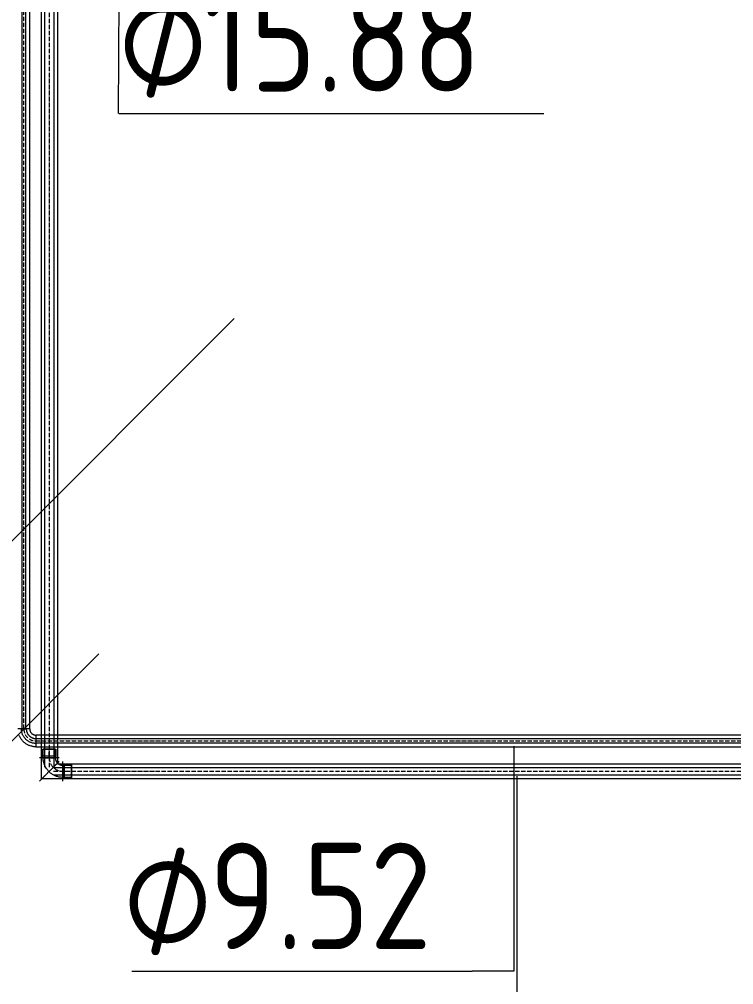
# Model space of a CAD drawing. Header units: millimetres. Extents: x -88595 to 880822, y -1054509 to -148035.
# Drawn here: x 184383 to 186064, y -246760 to -244491 of the extents above; entities that cross this region are included whole.
import ezdxf

# ---------------------------------------------------------------- set-up
doc = ezdxf.new("R2010")
doc.units = ezdxf.units.MM
doc.linetypes.add('$0$ADSK_Осевая', pattern=[14, 10, -2, 0, -2])
doc.linetypes.add('$1$ADSK_Осевая', pattern=[14, 10, -2, 0, -2])
for name, color, linetype, lineweight in [('Изоляция', 7, 'Continuous', 18), ('Марки', 7, 'Continuous', 20), ('Оборудование', 7, 'Continuous', 18), ('Трубопровод', 7, 'Continuous', 18), ('Трубопроводы', 7, 'Continuous', 18)]:
    doc.layers.add(name, color=color, linetype=linetype, lineweight=lineweight)
doc.styles.add('$0$GOST Common_10', font='GOST_Common.ttf', dxfattribs={"width": 0.9, "height": 250})
doc.styles.add('$1$GOST Common', font='GOST_Common.ttf', dxfattribs={"width": 0.9, "height": 250})

# ---------------------------------------------------------------- blocks, each defined once
blk = doc.blocks.new('$0$ADSK_МедьПайка_Отвод-гнутая труба - Отвод _гнутая труба_-V39-В_Координация_1 этаж ОВ3')
at = {"layer": 'Трубопроводы', "color": 190, "true_color": 0x8000ff}
for p, q in [((6.4, 31.8), (-6.3, 31.8)), ((6.4, 31.8), (-6.3, 31.8)), ((-31.7, 6.4), (-31.7, -6.3)), ((-31.7, 6.4), (-31.7, -6.3))]:
    blk.add_line(p, q, dxfattribs=at)
at = {"layer": 'Трубопроводы', "color": 190, "true_color": 0x8000ff, "flags": 128}
for points in [[(-31.7, -6.3), (-30.2, -6.3), (-28.7, -6.2), (-27.2, -6.1), (-25.7, -5.9), (-24.2, -5.6), (-22.7, -5.3), (-21.2, -4.9), (-19.8, -4.4), (-18.3, -3.9), (-16.9, -3.3), (-15.5, -2.7), (-14.2, -2), (-12.8, -1.3), (-11.5, -0.5), (-10.2, 0.3), (-9, 1.2), (-7.8, 2.1), (-6.6, 3.1), (-5.5, 4.1), (-4.4, 5.2), (-3.4, 6.3), (-2.4, 7.5), (-1.4, 8.7), (-0.5, 9.9), (0.3, 11.2), (1.1, 12.5), (1.9, 13.8), (2.5, 15.2), (3.2, 16.5), (3.8, 17.9), (4.3, 19.4), (4.8, 20.8), (5.2, 22.3), (5.5, 23.8), (5.8, 25.3), (6, 26.8), (6.2, 28.3), (6.3, 29.8), (6.3, 31.3), (6.4, 31.8)], [(-6.3, 31.8), (-6.4, 30.7), (-6.4, 29.7), (-6.5, 28.7), (-6.7, 27.7), (-6.9, 26.7), (-7.1, 25.7), (-7.3, 24.7), (-7.6, 23.8), (-8, 22.8), (-8.4, 21.9), (-8.8, 20.9), (-9.2, 20), (-9.7, 19.1), (-10.2, 18.3), (-10.8, 17.4), (-11.4, 16.6), (-12, 15.8), (-12.7, 15), (-13.3, 14.3), (-14.1, 13.5), (-14.8, 12.8), (-15.6, 12.2), (-16.4, 11.5), (-17.2, 10.9), (-18, 10.4), (-18.9, 9.8), (-19.8, 9.3), (-20.7, 8.9), (-21.6, 8.5), (-22.5, 8.1), (-23.5, 7.7), (-24.5, 7.4), (-25.4, 7.1), (-26.4, 6.9), (-27.4, 6.7), (-28.4, 6.6), (-29.4, 6.5), (-30.5, 6.4), (-31.5, 6.4), (-31.7, 6.4)]]:
    blk.add_lwpolyline(points, dxfattribs=at)
blk = doc.blocks.new('$0$ADSK_МедьПайка_Отвод - Отвод медный под пайку двухраструбный-3268128-В_Координация_1 этаж ОВ3')
at = {"layer": 'Трубопроводы', "color": 134, "true_color": 0x00a6a6}
for p, q in [((-15.6, 52), (-15.6, 36)), ((15.6, 52), (-15.6, 52)), ((15.6, 52), (-15.6, 52)), ((-14.3, 52), (-14.3, 36)), ((-14.3, 52), (14.3, 52)), ((-14.3, 52), (14.3, 52)), ((14.3, 36), (14.3, 52)), ((15.6, 36), (15.6, 52)), ((-15.6, 36), (-14.3, 32)), ((-15.6, 36), (15.6, 36)), ((-15.6, 36), (15.6, 36)), ((-14.3, 36), (-14.3, 32)), ((14.3, 32), (-14.3, 32)), ((14.3, 32), (-14.3, 32)), ((14.3, 32), (-14.3, 32)), ((14.3, 32), (-14.3, 32)), ((14.3, 32), (15.6, 36)), ((14.3, 32), (14.3, 36)), ((-36, 15.6), (-52, 15.6)), ((-52, 15.6), (-52, -15.6)), ((-52, 15.6), (-52, -15.6)), ((-36, 14.3), (-52, 14.3)), ((-52, -14.3), (-52, 14.3)), ((-52, -14.3), (-52, 14.3)), ((-32, 14.3), (-36, 15.6)), ((-36, -15.6), (-36, 15.6)), ((-36, -15.6), (-36, 15.6)), ((-32, 14.3), (-36, 14.3)), ((-32, 14.3), (-32, -14.3)), ((-32, 14.3), (-32, -14.3)), ((-32, 14.3), (-32, -14.3)), ((-32, 14.3), (-32, -14.3)), ((-52, -14.3), (-36, -14.3)), ((-52, -15.6), (-36, -15.6)), ((-36, -15.6), (-32, -14.3)), ((-36, -14.3), (-32, -14.3))]:
    blk.add_line(p, q, dxfattribs=at)
at = {"layer": 'Трубопроводы', "color": 134, "true_color": 0x00a6a6, "flags": 128}
for points in [[(-32, -14.3), (-30.1, -14.2), (-28.3, -14.1), (-26.5, -14), (-24.6, -13.7), (-22.8, -13.4), (-21, -13), (-19.2, -12.5), (-17.4, -11.9), (-15.7, -11.3), (-14, -10.6), (-12.3, -9.9), (-10.6, -9.1), (-9, -8.2), (-7.4, -7.2), (-5.9, -6.2), (-4.4, -5.1), (-2.9, -4), (-1.5, -2.8), (-0.1, -1.5), (1.2, -0.2), (2.5, 1.1), (3.7, 2.5), (4.8, 4), (5.9, 5.5), (6.9, 7), (7.9, 8.6), (8.8, 10.2), (9.7, 11.8), (10.4, 13.5), (11.1, 15.2), (11.8, 17), (12.3, 18.7), (12.8, 20.5), (13.3, 22.3), (13.6, 24.1), (13.9, 26), (14.1, 27.8), (14.2, 29.6), (14.3, 31.5), (14.3, 32)], [(-14.3, 32), (-14.3, 31.3), (-14.3, 30.6), (-14.4, 29.9), (-14.5, 29.2), (-14.6, 28.5), (-14.8, 27.8), (-15, 27.1), (-15.2, 26.4), (-15.4, 25.8), (-15.7, 25.1), (-16, 24.5), (-16.3, 23.8), (-16.6, 23.2), (-17, 22.6), (-17.4, 22), (-17.8, 21.4), (-18.2, 20.9), (-18.7, 20.3), (-19.2, 19.8), (-19.7, 19.3), (-20.2, 18.8), (-20.7, 18.3), (-21.3, 17.9), (-21.8, 17.5), (-22.4, 17.1), (-23, 16.7), (-23.7, 16.4), (-24.3, 16.1), (-24.9, 15.8), (-25.6, 15.5), (-26.2, 15.2), (-26.9, 15), (-27.6, 14.8), (-28.3, 14.7), (-29, 14.5), (-29.7, 14.4), (-30.4, 14.4), (-31.1, 14.3), (-31.8, 14.3), (-32, 14.3)]]:
    blk.add_lwpolyline(points, dxfattribs=at)
blk = doc.blocks.new('$0$ADSK_M_Трубы - Диаметр_8-160846-В_Координация_1 этаж ОВ3')
at = {"layer": 'Марки'}
blk.add_line((0, 0), (8, 0), dxfattribs=at)
blk = doc.blocks.new('$0$ADSK_M_Трубы - Диаметр_10-3265709-В_Координация_1 этаж ОВ3')
at = {"layer": 'Марки'}
blk.add_line((0, 0), (10, 0), dxfattribs=at)
blk = doc.blocks.new('1 этаж')
at = {"layer": 'Оборудование'}
for p, q in [((220452.3, 682554.9), (221018, 683120.6)), ((220452.3, 682084.9), (220699.8, 682332.4))]:
    blk.add_line(p, q, dxfattribs=at)

msp = doc.modelspace()

# ---------------------------------------------------------------- linework, layer by layer
at = {"layer": 'Изоляция', "color": 190, "true_color": 0x8000ff}
for p, q in [((184407.6, -246158.5), (184407.6, -242055.5)), ((184407.6, -246158.5), (184380, -246158.5)), ((184422.3, -246173.2), (184422.3, -246200.7)), ((187570.1, -246173.2), (184422.3, -246173.2)), ((184422.3, -246200.7), (187577.8, -246200.7))]:
    msp.add_line(p, q, dxfattribs=at)
at = {"layer": 'Изоляция', "color": 134, "true_color": 0x00a6a6}
for p, q in [((184433.7, -242094.8), (184434.7, -246277.1)), ((184473.9, -246241.4), (184473.9, -242103.7)), ((184476.8, -246226.3), (184430.3, -246226.3)), ((187626.9, -246241.4), (184473.9, -246241.4)), ((184485.5, -246281.6), (184485.5, -246235)), ((184436.6, -246275.2), (187635.8, -246275.2))]:
    msp.add_line(p, q, dxfattribs=at)
at = {"layer": 'Изоляция', "color": 190, "true_color": 0x8000ff, "flags": 128}
for points in [[(184422.3, -246200.7), (184420.6, -246200.7), (184418.9, -246200.6), (184417.2, -246200.4), (184415.5, -246200.2), (184413.9, -246199.9), (184412.2, -246199.5), (184410.6, -246199.1), (184409, -246198.6), (184407.4, -246198), (184405.8, -246197.4), (184404.3, -246196.7), (184402.8, -246196), (184401.3, -246195.2), (184399.8, -246194.3), (184398.4, -246193.4), (184397.1, -246192.4), (184395.7, -246191.4), (184394.4, -246190.3), (184393.2, -246189.1), (184392, -246187.9), (184390.8, -246186.7), (184389.7, -246185.4), (184388.7, -246184.1), (184387.7, -246182.7), (184386.7, -246181.3), (184385.9, -246179.9), (184385, -246178.4), (184384.3, -246176.9), (184383.6, -246175.4), (184382.9, -246173.8)], [(184407.6, -246158.5), (184407.6, -246159.1), (184407.6, -246159.7), (184407.7, -246160.3), (184407.8, -246160.9), (184407.9, -246161.4), (184408, -246162), (184408.1, -246162.6), (184408.3, -246163.1), (184408.5, -246163.7), (184408.7, -246164.2), (184409, -246164.8), (184409.2, -246165.3), (184409.5, -246165.8), (184409.8, -246166.3), (184410.1, -246166.8), (184410.5, -246167.3), (184410.8, -246167.8), (184411.2, -246168.2), (184411.6, -246168.7), (184412, -246169.1), (184412.5, -246169.5), (184412.9, -246169.9), (184413.4, -246170.2), (184413.8, -246170.6), (184414.3, -246170.9), (184414.8, -246171.2), (184415.3, -246171.5), (184415.9, -246171.8), (184416.4, -246172), (184416.9, -246172.2), (184417.5, -246172.4), (184418.1, -246172.6), (184418.6, -246172.8), (184419.2, -246172.9), (184419.8, -246173), (184420.3, -246173.1), (184420.9, -246173.2), (184421.5, -246173.2), (184422.1, -246173.2), (184422.3, -246173.2)]]:
    msp.add_lwpolyline(points, dxfattribs=at)
at = {"layer": 'Изоляция', "color": 134, "true_color": 0x00a6a6}
for points, knots in [([(184453.5, -246258.3), (184455.6, -246256.3), (184458.6, -246253.2), (184462.5, -246249.4), (184464.8, -246247.1), (184466.5, -246245.4), (184468.1, -246243.7), (184469.7, -246242.2), (184471, -246240.8), (184472.3, -246239.5), (184473.8, -246238.1), (184475.1, -246236.7), (184476.4, -246235.4), (184476.8, -246235), (184476.8, -246235)], [0, 0, 0, 0, 0.166667, 0.25, 0.333333, 0.375, 0.416667, 0.5, 0.541667, 0.583333, 0.666667, 0.75, 0.833333, 1, 1, 1, 1]), ([(184476.8, -246235), (184476.8, -246235), (184476.4, -246235.4), (184475.1, -246236.7), (184473.8, -246238.1), (184472.3, -246239.5), (184471, -246240.8), (184469.7, -246242.2), (184467.7, -246244.1), (184465.6, -246246.2), (184463.9, -246248), (184462, -246249.8), (184458.6, -246253.2), (184455.6, -246256.3), (184453.5, -246258.3)], [0, 0, 0, 0, 0.166667, 0.25, 0.333333, 0.416667, 0.458333, 0.5, 0.583333, 0.666667, 0.708333, 0.75, 0.833333, 1, 1, 1, 1]), ([(184430.3, -246281.6), (184430.3, -246281.6), (184430.6, -246281.2), (184432, -246279.9), (184433.3, -246278.5), (184434.7, -246277.1), (184436, -246275.8), (184437.4, -246274.4), (184439.3, -246272.5), (184441.4, -246270.4), (184443.2, -246268.6), (184445.1, -246266.8), (184448.5, -246263.4), (184451.5, -246260.3), (184453.5, -246258.3)], [0, 0, 0, 0, 0.166667, 0.25, 0.333333, 0.416667, 0.458333, 0.5, 0.583333, 0.666667, 0.708333, 0.75, 0.833333, 1, 1, 1, 1]), ([(184453.5, -246258.3), (184451.5, -246260.3), (184448.5, -246263.4), (184444.6, -246267.2), (184442.3, -246269.5), (184440.6, -246271.2), (184438.9, -246272.9), (184437.4, -246274.4), (184436, -246275.8), (184434.7, -246277.1), (184433.3, -246278.5), (184432, -246279.9), (184430.6, -246281.2), (184430.3, -246281.6), (184430.3, -246281.6)], [0, 0, 0, 0, 0.166667, 0.25, 0.333333, 0.375, 0.416667, 0.5, 0.541667, 0.583333, 0.666667, 0.75, 0.833333, 1, 1, 1, 1])]:
    msp.add_open_spline(points, degree=3, knots=knots, dxfattribs=at)
at = {"layer": 'Марки'}
for p, q in [((184617.3, -244300), (184616, -244712.4)), ((185546.7, -246199.2), (185546.7, -246727.7)), ((185553.8, -246269.6), (185553.8, -247094.2)), ((185546.7, -246727.7), (185448.1, -246727.7))]:
    msp.add_line(p, q, dxfattribs=at)
at = {"layer": 'Трубопровод', "color": 190, "true_color": 0x8000ff}
for p, q in [((184389, -242047.8), (184389, -246158.5)), ((184398.6, -246158.5), (184398.6, -242047.8)), ((187577.8, -246182.2), (184422.3, -246182.2)), ((184422.3, -246191.7), (187577.8, -246191.7))]:
    msp.add_line(p, q, dxfattribs=at)
at = {"layer": 'Трубопровод', "color": 190, "linetype": '$0$ADSK_Осевая', "true_color": 0x8000ff}
for p, q in [((184393.8, -246158.5), (184393.8, -242047.8)), ((184393.8, -246158.5), (184393.8, -242047.8)), ((184422.3, -246187), (187577.8, -246187)), ((184422.3, -246187), (187577.8, -246187))]:
    msp.add_line(p, q, dxfattribs=at)
at = {"layer": 'Трубопровод', "color": 134, "true_color": 0x00a6a6}
for p, q in [((184442.7, -242094.8), (184442.7, -246248.3)), ((184464.9, -246248.3), (184464.9, -242094.8)), ((187635.8, -246250.4), (184463.8, -246250.4)), ((184463.8, -246266.2), (187635.8, -246266.2))]:
    msp.add_line(p, q, dxfattribs=at)
at = {"layer": 'Трубопровод', "color": 134, "linetype": '$0$ADSK_Осевая', "true_color": 0x00a6a6}
for p, q in [((184453.8, -246248.3), (184453.8, -242094.8)), ((184453.8, -246248.3), (184453.8, -242094.8)), ((184463.8, -246258.3), (187635.8, -246258.3)), ((184463.8, -246258.3), (187635.8, -246258.3))]:
    msp.add_line(p, q, dxfattribs=at)
at = {"layer": 'Трубопроводы', "color": 134, "linetype": '$0$ADSK_Осевая', "true_color": 0x00a6a6}
for p, q in [((184453.5, -246222.3), (184453.5, -246206.3)), ((184453.5, -246226.3), (184453.5, -246222.3)), ((184485.5, -246258.3), (184489.5, -246258.3)), ((184489.5, -246258.3), (184505.5, -246258.3))]:
    msp.add_line(p, q, dxfattribs=at)
at = {"layer": 'Трубопроводы', "color": 190, "linetype": '$1$ADSK_Осевая', "true_color": 0x8000ff}
msp.add_arc((184422.3, -246158.5), 28.5, 180, 270, dxfattribs=at)
at = {"layer": 'Трубопроводы', "color": 134, "linetype": '$1$ADSK_Осевая', "true_color": 0x00a6a6}
msp.add_arc((184485.5, -246226.3), 32, 180, 270, dxfattribs=at)

# ---------------------------------------------------------------- block references
at = {"layer": 'Марки', "xscale": 99.99999999999993, "yscale": 99.99999999999993, "zscale": 99.99999999999993}
for name, p in [('$0$ADSK_M_Трубы - Диаметр_10-3265709-В_Координация_1 этаж ОВ3', (184617.3, -244712.4)), ('$0$ADSK_M_Трубы - Диаметр_8-160846-В_Координация_1 этаж ОВ3', (184648.1, -246727.7))]:
    msp.add_blockref(name, p, dxfattribs=at)
at = {"layer": 'Оборудование', "color": 5, "true_color": 0x0000ff}
msp.add_blockref('1 этаж', (-36129.5, -928314.5), dxfattribs=at)
at = {"layer": 'Трубопроводы', "color": 190, "true_color": 0x8000ff, "xscale": -0.8964169381127156, "yscale": 0.8964169381127156, "zscale": 0.8964169381127156}
msp.add_blockref('$0$ADSK_МедьПайка_Отвод-гнутая труба - Отвод _гнутая труба_-V39-В_Координация_1 этаж ОВ3', (184393.8, -246187), dxfattribs=at)
at = {"layer": 'Трубопроводы', "color": 134, "true_color": 0x00a6a6, "xscale": -1}
msp.add_blockref('$0$ADSK_МедьПайка_Отвод - Отвод медный под пайку двухраструбный-3268128-В_Координация_1 этаж ОВ3', (184453.5, -246258.3), dxfattribs=at)

# ---------------------------------------------------------------- texts
at = {"layer": 'Марки', "lineweight": 9, "char_height": 250, "attachment_point": 1}
for s, insert, width, style in [('\\fGOST Common|b0|i0|c254|p34|;\\W.9;⌀', (184616, -244410.8), 245.316, '$0$GOST Common_10'), ('15.88', (184818.4, -244410.8), 858.607, '$1$GOST Common'), ('9.52', (184829.7, -246426.2), 663.797, '$1$GOST Common'), ('\\fGOST Common|b0|i0|c254|p34|;\\W.9;⌀', (184627.3, -246426.2), 245.316, '$0$GOST Common_10')]:
    msp.add_mtext(s, dxfattribs=dict(at, insert=insert, width=width, style=style))

doc.saveas('drawing.dxf')
